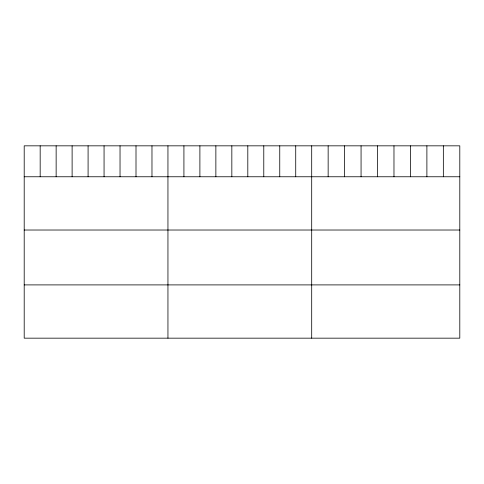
<?xml version="1.0" encoding="UTF-8"?>
<svg xmlns="http://www.w3.org/2000/svg" width="484" height="484" viewBox="0 0 484 484"><rect width="100%" height="100%" fill="white"/><g stroke="black" fill="none" stroke-linecap="round" stroke-linejoin="round"><path stroke-width="0.73" d="M459.8 176.763L459.8 338.165L24.2 338.165L24.2 145.835L459.8 145.835L459.8 176.763L24.2 176.763M24.2 230.021L459.8 230.021M24.2 284.901L459.8 284.901M443.344 145.835L443.344 176.763M426.888 145.835L426.888 176.763M410.432 145.835L410.432 176.763M393.976 145.835L393.976 176.763M377.52 145.835L377.52 176.763M361.064 145.835L361.064 176.763M344.608 145.835L344.608 176.763M328.152 145.835L328.152 176.763M311.696 145.835L311.696 338.165M295.724 145.835L295.724 176.763M279.752 145.835L279.752 176.763M263.78 145.835L263.78 176.763M247.808 145.835L247.808 176.763M231.836 145.835L231.836 176.763M215.864 145.835L215.864 176.763M199.892 145.835L199.892 176.763M183.92 145.835L183.92 176.763M167.948 145.835L167.948 338.165M151.976 145.835L151.976 176.763M136.004 145.835L136.004 176.763M120.032 145.835L120.032 176.763M104.06 145.835L104.06 176.763M88.088 145.835L88.088 176.763M72.116 145.835L72.116 176.763M56.144 145.835L56.144 176.763M40.172 145.835L40.172 176.763"/></g></svg>
